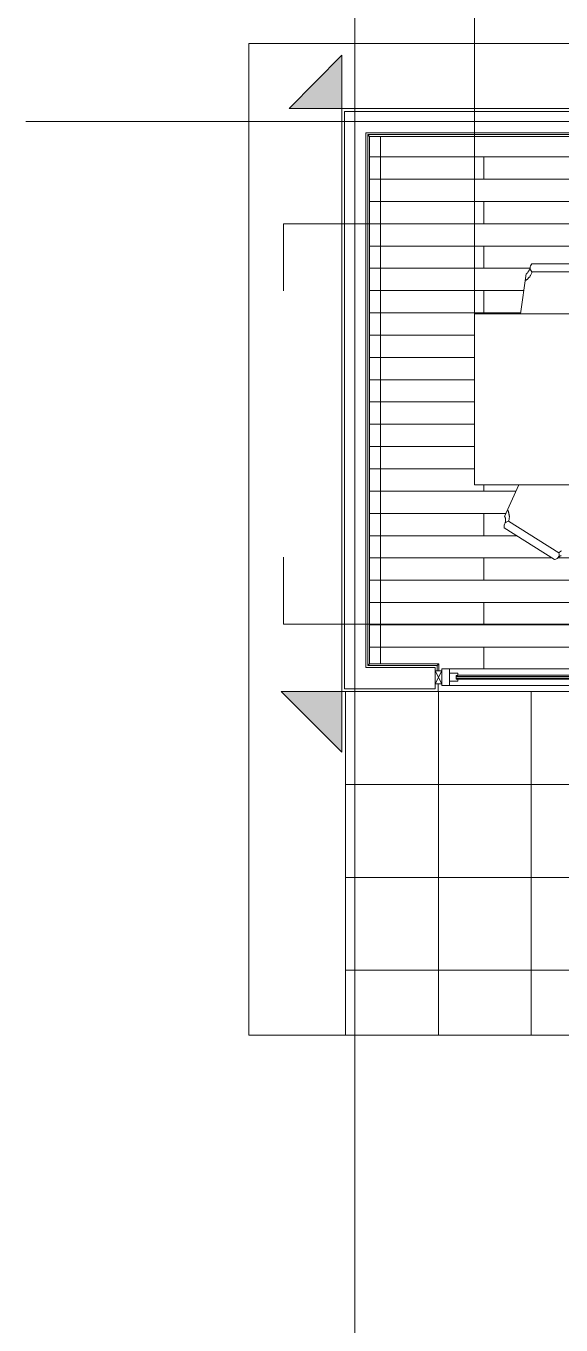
# Model space of a CAD drawing. Header units: centimetres. Extents: x -16179 to 12840, y -10704 to 3856.
# Drawn here: x -2314 to -2026, y -2595 to -1895 of the extents above; entities that cross this region are included whole.
import ezdxf

# ---------------------------------------------------------------- set-up
doc = ezdxf.new("R2010")
doc.units = ezdxf.units.CM
doc.header["$MEASUREMENT"] = 0
for name, color, linetype, lineweight in [('A-WALL-FULL_Num_Penna__7_Num_Penna__7_Num_Penna__7_Num_Penna__7_Num_Penna__7_Num_Penna__7_Num_Penna__7_Num_Penna__7_Num_Penna__242_Num_Penna__242_Num_Penna__242', 242, 'Continuous', 18), ('A-WALL-FULL_Num_Penna__7_Num_Penna__7_Num_Penna__7_Num_Penna__7_Num_Penna__7_Num_Penna__7_Num_Penna__7_Num_Penna__7_Num_Penna__2_Num_Penna__2_Num_Penna__2', 2, 'Continuous', 18), ('A-WALL-FULL_Num_Penna__7_Num_Penna__7_Num_Penna__7_Num_Penna__7_Num_Penna__7_Num_Penna__7_Num_Penna__7_Num_Penna__7_Num_Penna__4_Num_Penna__4_Num_Penna__4', 4, 'Continuous', 18), ('AA - linee quote_Num_Penna__1_Num_Penna__255_Num_Penna__255_Num_Penna__12_Num_Penna__12_Num_Penna__12_Num_Penna__12_Num_Penna__12_Num_Penna__12_Num_Penna__12', 12, 'Continuous', 18), ('AA - linee quote_Num_Penna__1_Num_Penna__255_Num_Penna__255_Num_Penna__255_Num_Penna__255_Num_Penna__255_Num_Penna__255_Num_Penna__255_Num_Penna__20_Num_Penna__20', 20, 'Continuous', 18), ('AA - linee quote_Num_Penna__1_Num_Penna__255_Num_Penna__255_Num_Penna__255_Num_Penna__255_Num_Penna__255_Num_Penna__255_Num_Penna__255_Num_Penna__2_Num_Penna__2', 2, 'Continuous', 18), ('AA - linee quote_Num_Penna__1_Num_Penna__255_Num_Penna__255_Num_Penna__255_Num_Penna__255_Num_Penna__255_Num_Penna__255_Num_Penna__255_Num_Penna__6_Num_Penna__6', 6, 'Continuous', 18), ('AA - linee quote_Num_Penna__1_Num_Penna__255_Num_Penna__255_Num_Penna__255_Num_Penna__255_Num_Penna__255_Num_Penna__255_Num_Penna__255_Num_Penna__8_Num_Penna__8', 8, 'Continuous', 18), ('AA - linee quote_Num_Penna__3_Num_Penna__3_Num_Penna__3_Num_Penna__3_Num_Penna__3_Num_Penna__3_Num_Penna__3_Num_Penna__3_Num_Penna__3_Num_Penna__3', 3, 'Continuous', 18), ('AA - linee quote_Num_Penna__6_Num_Penna__6_Num_Penna__6_Num_Penna__6_Num_Penna__6_Num_Penna__6_Num_Penna__6_Num_Penna__6_Num_Penna__6_Num_Penna__6', 6, 'Continuous', 18), ('AA - pareti sezionate_Num_Penna__254_Num_Penna__254_Num_Penna__254_Num_Penna__254_Num_Penna__254_Num_Penna__254_Num_Penna__254_Num_Penna__254_Num_Penna__254_Num_Penna__254', 254, 'Continuous', 18), ('AA - pareti sezionate_Num_Penna__7_Num_Penna__7_Num_Penna__7_Num_Penna__7_Num_Penna__7_Num_Penna__7_Num_Penna__7_Num_Penna__7_Num_Penna__20_Num_Penna__20', 20, 'Continuous', 18), ('AA - pareti sezionate_Num_Penna__7_Num_Penna__7_Num_Penna__7_Num_Penna__7_Num_Penna__7_Num_Penna__7_Num_Penna__7_Num_Penna__7_Num_Penna__7_Num_Penna__7', 7, 'Continuous', 18), ('AA - perimetri giardino_Num_Penna__6_Num_Penna__6_Num_Penna__6_Num_Penna__6_Num_Penna__6_Num_Penna__6_Num_Penna__6_Num_Penna__6_Num_Penna__6_Num_Penna__6', 6, 'Continuous', 18), ('G-PLANOTM_Num_Penna__6_Num_Penna__6_Num_Penna__6', 6, 'Continuous', 18), ('IKE120015-t1_Num_Penna__251_Num_Penna__254_Num_Penna__254_Num_Penna__254_Num_Penna__254_Num_Penna__254_Num_Penna__254_Num_Penna__254_Num_Penna__254_Num_Penna__254_Num_Penna__254', 254, 'Continuous', 18), ('IKE120015-t1_Num_Penna__251_Num_Penna__4_Num_Penna__4_Num_Penna__4_Num_Penna__4_Num_Penna__4_Num_Penna__4_Num_Penna__4_Num_Penna__4_Num_Penna__4_Num_Penna__4', 4, 'Continuous', 18), ('IKE120015-t1_Num_Penna__251_Num_Penna__6_Num_Penna__6_Num_Penna__6_Num_Penna__6_Num_Penna__6_Num_Penna__6_Num_Penna__6_Num_Penna__6_Num_Penna__6_Num_Penna__6', 6, 'Continuous', 18), ('IKE120015-t1_Num_Penna__251_Num_Penna__7_Num_Penna__7_Num_Penna__7_Num_Penna__7_Num_Penna__7_Num_Penna__7_Num_Penna__7_Num_Penna__7_Num_Penna__20_Num_Penna__20', 20, 'Continuous', 18), ('IKE120015-t1_Num_Penna__251_Num_Penna__7_Num_Penna__7_Num_Penna__7_Num_Penna__7_Num_Penna__7_Num_Penna__7_Num_Penna__7_Num_Penna__7_Num_Penna__7_Num_Penna__7', 7, 'Continuous', 18)]:
    doc.layers.add(name, color=color, linetype=linetype, lineweight=lineweight)
doc.layers.add('A-WALL-FULL_Num_Penna__7_Num_Penna__7_Num_Penna__7_Num_Penna__7_Num_Penna__7_Num_Penna__7_Num_Penna__7_Num_Penna__7_Num_Penna__82_Num_Penna__5_Num_Penna__9', color=7, linetype='Continuous', lineweight=18, true_color=0x0a2900)

msp = doc.modelspace()

# ---------------------------------------------------------------- hatches: boundary and pattern name
at = {"layer": 'A-WALL-FULL_Num_Penna__7_Num_Penna__7_Num_Penna__7_Num_Penna__7_Num_Penna__7_Num_Penna__7_Num_Penna__7_Num_Penna__7_Num_Penna__82_Num_Penna__5_Num_Penna__9', "linetype": 'Continuous', "lineweight": 18, "true_color": 0x0a2900}
for points in [[(-2172.07, -1939.77), (-2143.67, -1939.77), (-2143.67, -1911.02)], [(-2176.23, -2253.77), (-2143.67, -2286.33), (-2143.67, -2253.77)]]:
    msp.add_hatch(color=88, dxfattribs=at).paths.add_polyline_path(points)

# ---------------------------------------------------------------- linework, layer by layer
at = {"layer": 'A-WALL-FULL_Num_Penna__7_Num_Penna__7_Num_Penna__7_Num_Penna__7_Num_Penna__7_Num_Penna__7_Num_Penna__7_Num_Penna__7_Num_Penna__242_Num_Penna__242_Num_Penna__242', "color": 242, "linetype": 'Continuous', "lineweight": 18}
for p, q in [((-2143.67, -1911.02), (-2172.07, -1939.77)), ((-2143.67, -1939.77), (-2143.67, -1911.02)), ((-2143.67, -1939.77), (-2172.07, -1939.77)), ((-2143.67, -2253.77), (-2176.23, -2253.77)), ((-2176.23, -2253.77), (-2143.67, -2286.33)), ((-2143.67, -2253.77), (-2143.67, -2286.33))]:
    msp.add_line(p, q, dxfattribs=at)
at = {"layer": 'A-WALL-FULL_Num_Penna__7_Num_Penna__7_Num_Penna__7_Num_Penna__7_Num_Penna__7_Num_Penna__7_Num_Penna__7_Num_Penna__7_Num_Penna__2_Num_Penna__2_Num_Penna__2', "color": 2, "linetype": 'Continuous', "lineweight": 18, "flags": 128}
for points in [[(-2172.07, -1939.77), (-2143.67, -1939.77), (-2143.67, -1911.02)], [(-2176.23, -2253.77), (-2143.67, -2286.33), (-2143.67, -2253.77)]]:
    msp.add_lwpolyline(points, close=True, dxfattribs=at)
at = {"layer": 'A-WALL-FULL_Num_Penna__7_Num_Penna__7_Num_Penna__7_Num_Penna__7_Num_Penna__7_Num_Penna__7_Num_Penna__7_Num_Penna__7_Num_Penna__4_Num_Penna__4_Num_Penna__4', "color": 4, "linetype": 'Continuous', "lineweight": 18}
msp.add_line((-2122.75, -2238.77), (-2122.75, -1954.77), dxfattribs=at)
at = {"layer": 'AA - linee quote_Num_Penna__1_Num_Penna__255_Num_Penna__255_Num_Penna__12_Num_Penna__12_Num_Penna__12_Num_Penna__12_Num_Penna__12_Num_Penna__12_Num_Penna__12', "color": 12, "linetype": 'Continuous', "lineweight": 18}
for p, q in [((-2175.11, -2001.77), (-1478.67, -2001.77)), ((-2175.11, -2001.77), (-2175.11, -2037.93)), ((-2175.11, -2217.5), (-2175.11, -2181.35)), ((-2175.11, -2217.5), (-1478.67, -2217.5))]:
    msp.add_line(p, q, dxfattribs=at)
at = {"layer": 'AA - linee quote_Num_Penna__1_Num_Penna__255_Num_Penna__255_Num_Penna__255_Num_Penna__255_Num_Penna__255_Num_Penna__255_Num_Penna__255_Num_Penna__20_Num_Penna__20', "color": 20, "linetype": 'Continuous', "lineweight": 18}
for p, q in [((-2128.67, -1954.77), (-2129.67, -1953.77)), ((-2129.67, -2239.77), (-2128.67, -2238.77)), ((-2092.37, -2239.77), (-2091.37, -2238.77))]:
    msp.add_line(p, q, dxfattribs=at)
at = {"layer": 'AA - linee quote_Num_Penna__1_Num_Penna__255_Num_Penna__255_Num_Penna__255_Num_Penna__255_Num_Penna__255_Num_Penna__255_Num_Penna__255_Num_Penna__2_Num_Penna__2', "color": 2, "linetype": 'Continuous', "lineweight": 18}
msp.add_line((-2072.22, -2050.35), (-2072.22, -1648.69), dxfattribs=at)
at = {"layer": 'AA - linee quote_Num_Penna__1_Num_Penna__255_Num_Penna__255_Num_Penna__255_Num_Penna__255_Num_Penna__255_Num_Penna__255_Num_Penna__255_Num_Penna__6_Num_Penna__6', "color": 6, "linetype": 'Continuous', "lineweight": 18}
for p, q in [((-2089.87, -2242.52), (-2093.37, -2242.52)), ((-2093.37, -2242.52), (-2093.37, -2246.02)), ((-2093.37, -2249.52), (-2089.87, -2242.52)), ((-2093.37, -2242.52), (-2089.87, -2249.52)), ((-2085.67, -2241.52), (-2089.87, -2241.52)), ((-2089.87, -2241.52), (-2089.87, -2246.02)), ((-2089.87, -2246.02), (-2089.87, -2242.52)), ((-2085.67, -2246.02), (-2085.67, -2241.52)), ((-2081.27, -2243.87), (-2085.67, -2243.87)), ((-2085.67, -2243.87), (-2085.67, -2246.02)), ((-2082.17, -2246.02), (-2082.17, -2245.07)), ((-2082.17, -2245.07), (-2081.27, -2245.07)), ((-1989.17, -2245.52), (-2082.17, -2245.52)), ((-2081.27, -2245.07), (-2081.27, -2243.87)), ((-1990.07, -2244.97), (-2081.27, -2244.97)), ((-2093.37, -2249.52), (-2093.37, -2246.02)), ((-2089.87, -2249.52), (-2093.37, -2249.52)), ((-2089.87, -2250.52), (-2089.87, -2246.02)), ((-2089.87, -2246.02), (-2089.87, -2249.52)), ((-2085.67, -2250.52), (-2089.87, -2250.52)), ((-2085.67, -2246.02), (-2085.67, -2250.52)), ((-2081.27, -2248.17), (-2085.67, -2248.17)), ((-2082.17, -2246.02), (-2082.17, -2246.97)), ((-1989.17, -2246.52), (-2082.17, -2246.52)), ((-2082.17, -2246.97), (-2081.27, -2246.97)), ((-2081.27, -2246.97), (-2081.27, -2248.17)), ((-1990.07, -2247.07), (-2081.27, -2247.07))]:
    msp.add_line(p, q, dxfattribs=at)
at = {"layer": 'AA - linee quote_Num_Penna__1_Num_Penna__255_Num_Penna__255_Num_Penna__255_Num_Penna__255_Num_Penna__255_Num_Penna__255_Num_Penna__255_Num_Penna__8_Num_Penna__8', "color": 8, "linetype": 'Continuous', "lineweight": 18}
for p, q in [((-1885.67, -2241.52), (-2085.67, -2241.52)), ((-2085.67, -2250.52), (-1885.67, -2250.52))]:
    msp.add_line(p, q, dxfattribs=at)
at = {"layer": 'AA - linee quote_Num_Penna__3_Num_Penna__3_Num_Penna__3_Num_Penna__3_Num_Penna__3_Num_Penna__3_Num_Penna__3_Num_Penna__3_Num_Penna__3_Num_Penna__3', "color": 3, "linetype": 'Continuous', "lineweight": 18}
for p, q in [((-2136.67, -3016.77), (-2136.67, -1769.77)), ((-2136.67, -2438.69), (-2136.67, -1904.77)), ((-1478.67, -1946.77), (-2313.67, -1946.77))]:
    msp.add_line(p, q, dxfattribs=at)
at = {"layer": 'AA - linee quote_Num_Penna__6_Num_Penna__6_Num_Penna__6_Num_Penna__6_Num_Penna__6_Num_Penna__6_Num_Penna__6_Num_Penna__6_Num_Penna__6_Num_Penna__6', "color": 6, "linetype": 'Continuous', "lineweight": 18}
msp.add_line((-2193.67, -2438.69), (-2193.67, -1904.77), dxfattribs=at)
msp.add_line((-2193.67, -2438.69), (-2193.67, -1904.77), dxfattribs=at)
msp.add_line((-2193.67, -2438.69), (-2193.67, -1904.77), dxfattribs=at)
at = {"layer": 'AA - pareti sezionate_Num_Penna__254_Num_Penna__254_Num_Penna__254_Num_Penna__254_Num_Penna__254_Num_Penna__254_Num_Penna__254_Num_Penna__254_Num_Penna__254_Num_Penna__254', "color": 254, "linetype": 'Continuous', "lineweight": 18}
for p, q in [((-2128.67, -1965.77), (-1771.67, -1965.77)), ((-2067.17, -1965.77), (-2067.17, -1977.77)), ((-2128.67, -1977.77), (-1771.67, -1977.77)), ((-2128.67, -1989.77), (-1771.67, -1989.77)), ((-2067.17, -1989.77), (-2067.17, -2001.77)), ((-2129.67, -2001.77), (-1478.67, -2001.77)), ((-2128.67, -2013.77), (-1478.67, -2013.77)), ((-2067.17, -2013.77), (-2067.17, -2025.77)), ((-2128.67, -2025.77), (-2042.28, -2025.77)), ((-2128.67, -2037.77), (-2045.72, -2037.77)), ((-2067.17, -2037.77), (-2067.17, -2049.77)), ((-2128.67, -2049.77), (-2047.41, -2049.77)), ((-2128.67, -2061.77), (-2072.22, -2061.77)), ((-2128.67, -2073.77), (-2072.22, -2073.77)), ((-2128.67, -2085.77), (-2072.22, -2085.77)), ((-2128.67, -2097.77), (-2072.22, -2097.77)), ((-2128.67, -2109.77), (-2072.22, -2109.77)), ((-2128.67, -2121.77), (-2072.22, -2121.77)), ((-2128.67, -2133.77), (-2072.22, -2133.77)), ((-2128.67, -2145.77), (-2049.87, -2145.77)), ((-2067.17, -2142.37), (-2067.17, -2145.77)), ((-2128.67, -2157.77), (-2055.27, -2157.77)), ((-2067.17, -2157.77), (-2067.17, -2169.77)), ((-2128.67, -2169.77), (-2049.54, -2169.77)), ((-2128.67, -2181.77), (-2030.49, -2181.77)), ((-2067.17, -2181.77), (-2067.17, -2193.77)), ((-2027.44, -2181.77), (-1478.67, -2181.77)), ((-2128.67, -2193.77), (-1478.67, -2193.77)), ((-2128.67, -2205.77), (-1478.67, -2205.77)), ((-2067.17, -2205.77), (-2067.17, -2217.77)), ((-2128.67, -2217.77), (-1478.67, -2217.77)), ((-2128.67, -2229.77), (-1478.67, -2229.77)), ((-2067.17, -2229.77), (-2067.17, -2241.52))]:
    msp.add_line(p, q, dxfattribs=at)
at = {"layer": 'AA - pareti sezionate_Num_Penna__7_Num_Penna__7_Num_Penna__7_Num_Penna__7_Num_Penna__7_Num_Penna__7_Num_Penna__7_Num_Penna__7_Num_Penna__20_Num_Penna__20', "color": 20, "linetype": 'Continuous', "lineweight": 18}
for p, q in [((-2128.67, -1954.77), (-2128.67, -2238.77)), ((-2091.37, -2238.77), (-2128.67, -2238.77)), ((-2091.37, -2238.77), (-2091.37, -2242.52))]:
    msp.add_line(p, q, dxfattribs=at)
at = {"layer": 'AA - pareti sezionate_Num_Penna__7_Num_Penna__7_Num_Penna__7_Num_Penna__7_Num_Penna__7_Num_Penna__7_Num_Penna__7_Num_Penna__7_Num_Penna__7_Num_Penna__7', "color": 7, "linetype": 'Continuous', "lineweight": 18}
for p, q in [((-2143.67, -2253.77), (-2143.67, -1939.77)), ((-2142.17, -2252.27), (-2142.17, -1941.27)), ((-2130.67, -1952.77), (-2130.67, -2240.77)), ((-2129.67, -1953.77), (-2129.67, -2239.77)), ((-2093.37, -2240.77), (-2130.67, -2240.77)), ((-2092.37, -2239.77), (-2129.67, -2239.77)), ((-2093.37, -2240.77), (-2093.37, -2252.27)), ((-2092.37, -2239.77), (-2092.37, -2242.52)), ((-2093.37, -2252.27), (-2142.17, -2252.27)), ((-2091.87, -2249.52), (-2091.87, -2253.77)), ((-2091.87, -2253.77), (-2143.67, -2253.77))]:
    msp.add_line(p, q, dxfattribs=at)
at = {"layer": 'AA - perimetri giardino_Num_Penna__6_Num_Penna__6_Num_Penna__6_Num_Penna__6_Num_Penna__6_Num_Penna__6_Num_Penna__6_Num_Penna__6_Num_Penna__6_Num_Penna__6', "color": 6, "linetype": 'Continuous', "lineweight": 18}
for p in [(-2136.67, -2846.77), (-2136.67, -2846.77), (-2136.67, -2438.69)]:
    msp.add_line(p, (-2136.67, -2253.77), dxfattribs=at)
at = {"layer": 'G-PLANOTM_Num_Penna__6_Num_Penna__6_Num_Penna__6', "color": 6, "linetype": 'Continuous', "lineweight": 18}
for p, q in [((-2044.44, -2028.69), (-2047.48, -2050.35)), ((-2044.44, -2028.69), (-2044.44, -2028.69)), ((-2042.28, -2025.86), (-2042.11, -2026.55)), ((-2042.11, -2026.55), (-2041.77, -2027.17)), ((-2041.77, -2027.17), (-2041.29, -2027.69)), ((-2009.29, -2023.34), (-2041.29, -2023.34)), ((-2041.29, -2027.69), (-2009.29, -2027.69)), ((-1899.12, -2050.35), (-2072.22, -2050.35)), ((-2072.22, -2050.35), (-2072.22, -2142.41)), ((-2072.22, -2142.41), (-1899.12, -2142.41)), ((-2048.36, -2142.41), (-2055.99, -2159.38)), ((-2055.99, -2159.38), (-2055.99, -2159.38)), ((-2056.18, -2165.59), (-2029.1, -2182.65)), ((-2054.54, -2162.1), (-2055.16, -2162.44)), ((-2026.78, -2178.97), (-2053.86, -2161.91)), ((-2027.29, -2181.63), (-2026.91, -2181.04)), ((-2026.9, -2181.26), (-2027.29, -2181.63)), ((-2026.91, -2181.04), (-2026.7, -2180.37)), ((-2026.65, -2179.66), (-2026.78, -2178.97)), ((-2026.7, -2180.37), (-2026.65, -2179.66))]:
    msp.add_line(p, q, dxfattribs=at)
at = {"layer": 'G-PLANOTM_Num_Penna__6_Num_Penna__6_Num_Penna__6', "color": 6, "linetype": 'Continuous', "lineweight": 18, "flags": 128}
for points in [[(-2042.73, -2026.8), (-2042.43, -2025.86), (-2042.28, -2025.16)], [(-2041.29, -2023.34), (-2041.77, -2023.86), (-2042.11, -2024.48), (-2042.28, -2025.16), (-2042.28, -2025.86)], [(-2055.67, -2162.92), (-2056.05, -2163.52), (-2056.26, -2164.19), (-2056.31, -2164.89), (-2056.18, -2165.59)], [(-2055.55, -2161.89), (-2055.8, -2162.85), (-2056.05, -2163.52)], [(-2055.16, -2162.44), (-2055.67, -2162.92)], [(-2053.86, -2161.91), (-2054.54, -2162.1)], [(-2029.1, -2182.65), (-2028.42, -2182.46), (-2027.8, -2182.12), (-2027.29, -2181.63)]]:
    msp.add_lwpolyline(points, dxfattribs=at)
at = {"layer": 'G-PLANOTM_Num_Penna__6_Num_Penna__6_Num_Penna__6', "color": 6, "linetype": 'Continuous', "lineweight": 18}
for points in [[(-2044.44, -2028.69), (-2044.35, -2028.69), (-2044.27, -2028.66), (-2044.18, -2028.61)], [(-2044.18, -2028.61), (-2044.09, -2028.56), (-2044, -2028.49), (-2043.92, -2028.41)], [(-2042.86, -2027), (-2042.81, -2026.92), (-2042.76, -2026.84), (-2042.73, -2026.8)], [(-2041.29, -2027.69), (-2041.39, -2028.04), (-2041.49, -2028.34), (-2041.59, -2028.61)], [(-2044.63, -2032.22), (-2044.73, -2032.25), (-2044.83, -2032.25), (-2044.93, -2032.24)], [(-2044.33, -2032.09), (-2044.43, -2032.15), (-2044.53, -2032.18), (-2044.63, -2032.22)], [(-2044.03, -2031.87), (-2044.13, -2031.96), (-2044.23, -2032.05), (-2044.33, -2032.09)], [(-2043.72, -2031.59), (-2043.82, -2031.69), (-2043.92, -2031.78), (-2044.03, -2031.87)], [(-2043.42, -2031.27), (-2043.52, -2031.38), (-2043.62, -2031.49), (-2043.72, -2031.59)], [(-2042.5, -2030.29), (-2042.61, -2030.41), (-2042.71, -2030.52), (-2042.81, -2030.63)], [(-2042.2, -2029.87), (-2042.3, -2030.03), (-2042.4, -2030.16), (-2042.5, -2030.29)], [(-2055.81, -2159.59), (-2055.86, -2159.5), (-2055.92, -2159.43), (-2055.99, -2159.38)], [(-2055.7, -2159.9), (-2055.73, -2159.78), (-2055.76, -2159.67), (-2055.81, -2159.59)], [(-2055.55, -2161.89), (-2055.56, -2161.84), (-2055.56, -2161.75), (-2055.56, -2161.66)], [(-2054.09, -2156.56), (-2054.03, -2156.67), (-2053.99, -2156.78), (-2053.95, -2156.91)], [(-2053.95, -2156.91), (-2053.91, -2157.04), (-2053.87, -2157.17), (-2053.84, -2157.31)], [(-2053.65, -2161.02), (-2053.68, -2161.25), (-2053.76, -2161.56), (-2053.86, -2161.91)], [(-2053.84, -2157.31), (-2053.81, -2157.46), (-2053.78, -2157.6), (-2053.75, -2157.75)], [(-2053.5, -2160.2), (-2053.52, -2160.43), (-2053.59, -2160.72), (-2053.65, -2161.02)], [(-2053.58, -2158.61), (-2053.55, -2158.76), (-2053.53, -2158.91), (-2053.5, -2159.06)], [(-2053.5, -2159.06), (-2053.48, -2159.22), (-2053.46, -2159.37), (-2053.45, -2159.55)], [(-2053.45, -2159.55), (-2053.47, -2159.77), (-2053.46, -2159.95), (-2053.5, -2160.2)], [(-2025.66, -2180.49), (-2025.81, -2180.55), (-2025.96, -2180.61), (-2026.9, -2181.26)], [(-2026.78, -2178.97), (-2026.51, -2178.73), (-2026.25, -2178.53), (-2026.02, -2178.36)], [(-2026.02, -2178.36), (-2025.79, -2178.19), (-2025.57, -2178.05), (-2025.37, -2177.93)]]:
    msp.add_open_spline(points, degree=3, dxfattribs=at)
for points, knots in [([(-2043.92, -2028.41), (-2043.74, -2028.24), (-2043.57, -2028.02), (-2043.39, -2027.77), (-2043.3, -2027.65), (-2043.21, -2027.52), (-2043.13, -2027.39), (-2043.04, -2027.26), (-2042.95, -2027.13), (-2042.86, -2027)], [0, 0, 0, 0, 1, 1, 1, 2, 2, 2, 3, 3, 3, 3]), ([(-2041.59, -2028.61), (-2041.69, -2028.89), (-2041.79, -2029.12), (-2041.9, -2029.33), (-2042, -2029.53), (-2042.1, -2029.71), (-2042.2, -2029.87)], [0, 0, 0, 0, 1, 1, 1, 2, 2, 2, 2]), ([(-2042.81, -2030.63), (-2042.91, -2030.74), (-2043.01, -2030.84), (-2043.11, -2030.94), (-2043.21, -2031.05), (-2043.32, -2031.16), (-2043.42, -2031.27)], [0, 0, 0, 0, 1, 1, 1, 2, 2, 2, 2]), ([(-2055.59, -2160.72), (-2055.6, -2160.57), (-2055.61, -2160.42), (-2055.63, -2160.28), (-2055.65, -2160.15), (-2055.67, -2160.02), (-2055.7, -2159.9)], [0, 0, 0, 0, 1, 1, 1, 2, 2, 2, 2]), ([(-2055.56, -2161.66), (-2055.57, -2161.5), (-2055.57, -2161.34), (-2055.57, -2161.18), (-2055.58, -2161.02), (-2055.58, -2160.87), (-2055.59, -2160.72)], [0, 0, 0, 0, 1, 1, 1, 2, 2, 2, 2]), ([(-2054.52, -2156.12), (-2054.42, -2156.16), (-2054.34, -2156.22), (-2054.27, -2156.29), (-2054.2, -2156.36), (-2054.14, -2156.46), (-2054.09, -2156.56)], [0, 0, 0, 0, 1, 1, 1, 2, 2, 2, 2]), ([(-2053.75, -2157.75), (-2053.72, -2157.89), (-2053.7, -2158.04), (-2053.67, -2158.18), (-2053.64, -2158.33), (-2053.61, -2158.46), (-2053.58, -2158.61)], [0, 0, 0, 0, 1, 1, 1, 2, 2, 2, 2])]:
    msp.add_open_spline(points, degree=3, knots=knots, dxfattribs=at)
at = {"layer": 'IKE120015-t1_Num_Penna__251_Num_Penna__254_Num_Penna__254_Num_Penna__254_Num_Penna__254_Num_Penna__254_Num_Penna__254_Num_Penna__254_Num_Penna__254_Num_Penna__254_Num_Penna__254', "color": 254, "linetype": 'Continuous', "lineweight": 18}
for p, q in [((-2141.67, -2303.77), (-2141.67, -2253.77)), ((-2091.67, -2303.77), (-2091.67, -2253.77)), ((-2041.67, -2303.77), (-2041.67, -2253.77)), ((-2091.67, -2303.77), (-2141.67, -2303.77)), ((-2141.67, -2353.77), (-2141.67, -2303.77)), ((-2091.67, -2353.77), (-2091.67, -2303.77)), ((-2091.67, -2303.77), (-2041.67, -2303.77)), ((-1991.67, -2303.77), (-2041.67, -2303.77)), ((-2041.67, -2353.77), (-2041.67, -2303.77)), ((-2091.67, -2353.77), (-2141.67, -2353.77)), ((-2141.67, -2403.77), (-2141.67, -2353.77)), ((-2041.67, -2353.77), (-2091.67, -2353.77)), ((-2091.67, -2403.77), (-2091.67, -2353.77)), ((-1991.67, -2353.77), (-2041.67, -2353.77)), ((-2041.67, -2403.77), (-2041.67, -2353.77)), ((-2041.67, -2353.77), (-1991.67, -2353.77)), ((-2091.67, -2403.77), (-2141.67, -2403.77)), ((-2141.67, -2403.77), (-2141.67, -2438.69)), ((-2041.67, -2403.77), (-2091.67, -2403.77)), ((-2091.67, -2403.77), (-2091.67, -2438.69)), ((-1991.67, -2403.77), (-2041.67, -2403.77)), ((-2041.67, -2438.69), (-2041.67, -2403.77)), ((-2041.67, -2403.77), (-1991.67, -2403.77))]:
    msp.add_line(p, q, dxfattribs=at)
at = {"layer": 'IKE120015-t1_Num_Penna__251_Num_Penna__4_Num_Penna__4_Num_Penna__4_Num_Penna__4_Num_Penna__4_Num_Penna__4_Num_Penna__4_Num_Penna__4_Num_Penna__4_Num_Penna__4', "color": 4, "linetype": 'Continuous', "lineweight": 18}
msp.add_line((-2091.87, -2253.77), (-1879.47, -2253.77), dxfattribs=at)
at = {"layer": 'IKE120015-t1_Num_Penna__251_Num_Penna__6_Num_Penna__6_Num_Penna__6_Num_Penna__6_Num_Penna__6_Num_Penna__6_Num_Penna__6_Num_Penna__6_Num_Penna__6_Num_Penna__6', "color": 6, "linetype": 'Continuous', "lineweight": 18}
for p, q in [((-2193.67, -1904.77), (-1478.67, -1904.77)), ((-2193.67, -1904.77), (-1478.67, -1904.77)), ((-2193.67, -1904.77), (-1478.67, -1904.77)), ((-2193.67, -2438.69), (-1478.67, -2438.69))]:
    msp.add_line(p, q, dxfattribs=at)
at = {"layer": 'IKE120015-t1_Num_Penna__251_Num_Penna__7_Num_Penna__7_Num_Penna__7_Num_Penna__7_Num_Penna__7_Num_Penna__7_Num_Penna__7_Num_Penna__7_Num_Penna__20_Num_Penna__20', "color": 20, "linetype": 'Continuous', "lineweight": 18}
msp.add_line((-2128.67, -1954.77), (-1478.67, -1954.77), dxfattribs=at)
at = {"layer": 'IKE120015-t1_Num_Penna__251_Num_Penna__7_Num_Penna__7_Num_Penna__7_Num_Penna__7_Num_Penna__7_Num_Penna__7_Num_Penna__7_Num_Penna__7_Num_Penna__7_Num_Penna__7', "color": 7, "linetype": 'Continuous', "lineweight": 18}
for p, q in [((-2143.67, -1939.77), (-1720.17, -1939.77)), ((-2142.17, -1941.27), (-1721.67, -1941.27)), ((-2130.67, -1952.77), (-1721.67, -1952.77)), ((-2129.67, -1953.77), (-1720.67, -1953.77))]:
    msp.add_line(p, q, dxfattribs=at)

doc.saveas('drawing.dxf')
